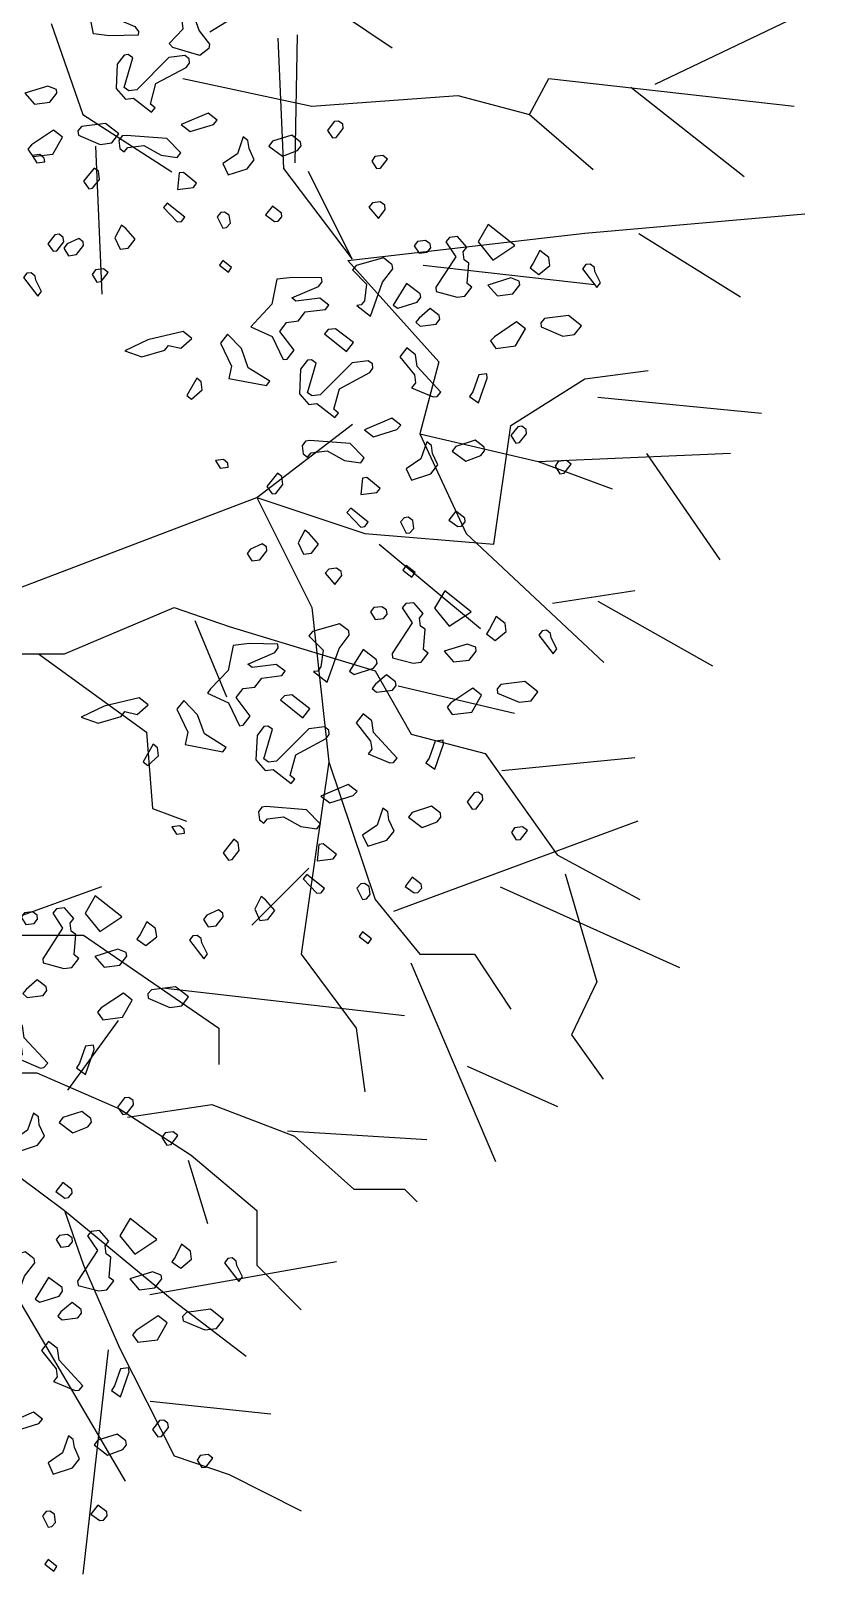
# Model space of a CAD drawing. Header units: millimetres. Extents: x 935 to 13922, y 3203 to 7816.
# Drawn here: x 5980.8 to 6042.1, y 4165.6 to 4284.7 of the extents above; entities that cross this region are included whole.
import ezdxf

# ---------------------------------------------------------------- set-up
doc = ezdxf.new("R2010")
doc.units = ezdxf.units.MM
doc.layers.add('ALBERI', color=104, linetype='Continuous')

msp = doc.modelspace()

# ---------------------------------------------------------------- linework, layer by layer
at = {"layer": 'ALBERI', "color": 104, "linetype": 'ByBlock'}
for p, q in [((5994.63, 4284.61), (6001.64, 4288.94)), ((6001.67, 4288.1), (6008.68, 4283.37)), ((6028.96, 4280.56), (6042.14, 4286.87)), ((5982.39, 4285.25), (5984.83, 4278.23)), ((5999.85, 4284.13), (6000.3, 4274.07)), ((6001.19, 4274.51), (6001.37, 4284.39)), ((5992.53, 4281), (6002.48, 4278.88)), ((6019.28, 4278.23), (6020.75, 4281)), ((6020.75, 4281), (6039.67, 4278.88)), ((6027.08, 4280.34), (6035.83, 4273.46)), ((6002.48, 4278.88), (6013.74, 4279.7)), ((6013.74, 4279.7), (6019.28, 4278.23)), ((5984.83, 4278.23), (5991.68, 4273.82)), ((6019.28, 4278.23), (6024.18, 4273.99)), ((5985.81, 4275.78), (5986.3, 4264.36)), ((6000.3, 4274.07), (6005.59, 4267.06)), ((6005.59, 4267.06), (6002.22, 4273.84)), ((6023.53, 4269.09), (6040.49, 4270.56)), ((6005.26, 4266.97), (6023.53, 4269.09)), ((6027.71, 4269.05), (6035.54, 4264.16)), ((6005.26, 4266.97), (6012.27, 4259.14)), ((6011.07, 4266.6), (6024.28, 4265.13)), ((6012.27, 4259.14), (6010.8, 4253.59)), ((6023.53, 4257.83), (6028.42, 4258.48)), ((6017.82, 4254.24), (6023.53, 4257.83)), ((6024.53, 4256.42), (6037.15, 4255.19)), ((5998.24, 4248.69), (6005.61, 4254.35)), ((6010.8, 4253.59), (6014.39, 4245.92)), ((6010.8, 4253.59), (6019.94, 4251.47)), ((6016.51, 4245.1), (6017.82, 4254.24)), ((6019.94, 4251.47), (6034.78, 4252.12)), ((6019.94, 4251.47), (6025.65, 4249.35)), ((6028.3, 4252.09), (6033.95, 4243.89)), ((5979.81, 4241.68), (5998.24, 4248.69)), ((5998.24, 4248.69), (6002.48, 4240.21)), ((5998.24, 4248.69), (6006.56, 4245.92)), ((6006.56, 4245.92), (6016.51, 4245.1)), ((6014.39, 4245.92), (6024.99, 4235.97)), ((6007.67, 4245.1), (6015.5, 4238.58)), ((6021.04, 4240.54), (6027.4, 4241.51)), ((6024.53, 4240.69), (6033.38, 4235.7)), ((5983.4, 4236.62), (5991.88, 4240.21)), ((5991.88, 4240.21), (5996.12, 4238.74)), ((6002.48, 4240.21), (6003.79, 4228.3)), ((5993.45, 4239.19), (5995.9, 4233.31)), ((5996.12, 4238.74), (6007.38, 4235.31)), ((5979.81, 4236.62), (5983.4, 4236.62)), ((5981.41, 4236.62), (5989.73, 4230.58)), ((6007.38, 4235.31), (6010.15, 4230.42)), ((6009.14, 4234.17), (6018.11, 4232.05)), ((5989.73, 4230.58), (5990.21, 4224.71)), ((6010.15, 4230.42), (6015.86, 4228.95)), ((6015.86, 4228.95), (6021.4, 4221.12)), ((6017.13, 4227.64), (6027.4, 4228.62)), ((6003.79, 4228.3), (6001.67, 4213.45)), ((6003.79, 4228.3), (6007.38, 4217.69)), ((5990.21, 4224.71), (5992.82, 4223.73)), ((6008.81, 4216.77), (6027.64, 4223.74)), ((6021.4, 4221.12), (6027.77, 4217.69)), ((6002.26, 4220.1), (5997.86, 4215.69)), ((6022.02, 4219.65), (6024.47, 4211.33)), ((5975.37, 4214.75), (5986.3, 4218.67)), ((6017, 4218.66), (6030.84, 4212.44)), ((6007.38, 4217.69), (6010.8, 4213.45)), ((5965.13, 4214.92), (5984.87, 4214.92)), ((5984.87, 4214.92), (5995.31, 4207.74)), ((6001.67, 4213.45), (6005.91, 4207.74)), ((6010.8, 4213.45), (6015.04, 4213.45)), ((6015.04, 4213.45), (6017.82, 4209.21)), ((6010.11, 4212.8), (6016.64, 4197.46)), ((5991.19, 4210.84), (6009.62, 4208.72)), ((6024.47, 4211.33), (6022.51, 4207.25)), ((5983.67, 4202.96), (5987.58, 4208.35)), ((5995.31, 4207.74), (5995.31, 4204.96)), ((6005.91, 4207.74), (6006.56, 4202.84)), ((6022.51, 4207.25), (6024.96, 4203.82)), ((6014.46, 4204.82), (6021.43, 4201.71)), ((5976.39, 4204.31), (5981.28, 4204.31)), ((5981.28, 4204.31), (5987.64, 4201.54)), ((5987.64, 4201.54), (5993.19, 4197.95)), ((5988.26, 4200.88), (5994.78, 4201.86)), ((5994.78, 4201.86), (6001.14, 4199.41)), ((5975.73, 4199.41), (5983.4, 4193.7)), ((6000.62, 4199.82), (6011.35, 4199.17)), ((6001.14, 4199.41), (6005.71, 4195.34)), ((5993.19, 4197.95), (5998.24, 4193.7)), ((5992.96, 4197.58), (5994.43, 4192.68)), ((6005.71, 4195.34), (6009.62, 4195.34)), ((6009.62, 4195.34), (6010.6, 4194.36)), ((5983.4, 4193.7), (5991.88, 4186.69)), ((5983.4, 4193.7), (5984.87, 4189.46)), ((5998.24, 4193.7), (5998.24, 4189.46)), ((5977.36, 4191.07), (5988.09, 4172.8)), ((5984.87, 4189.46), (5987.64, 4183.1)), ((5989.98, 4187.21), (6004.38, 4189.75)), ((5998.24, 4189.46), (6001.67, 4186.03)), ((5991.88, 4186.69), (5997.43, 4182.44)), ((5986.79, 4182.93), (5984.83, 4165.64)), ((5987.64, 4183.1), (5991.88, 4174.77)), ((5990.03, 4178.98), (5999.33, 4178)), ((5991.88, 4174.77), (5996.12, 4173.31)), ((5996.12, 4173.31), (6001.67, 4170.53))]:
    msp.add_line(p, q, dxfattribs=at)
at = {"layer": 'ALBERI', "color": 104}
for points in [[(5986.96, 4289.92), (5985.86, 4288.47), (5986.4, 4287.78), (5987.3, 4287.67), (5987.84, 4286.97), (5989.4, 4286.78), (5989.65, 4286.45), (5988.96, 4285.91), (5987.11, 4286.15), (5986.79, 4285.89), (5988.84, 4285.01), (5989.13, 4284.64), (5989.09, 4284.35), (5986.88, 4284.3), (5985.65, 4284.46), (5985.27, 4286.38), (5983.9, 4287.8), (5983.65, 4288.13), (5985.29, 4288.88), (5986.14, 4290.64), (5986.42, 4290.61), (5986.96, 4289.92)], [(5994.59, 4283.66), (5994.55, 4283.33), (5993.86, 4282.79), (5991.76, 4283.39), (5991.47, 4283.72), (5992.57, 4284.83), (5992.4, 4286.1), (5992.15, 4286.43), (5991.82, 4286.47), (5992.88, 4287.29), (5993.8, 4284.68), (5994.59, 4283.66)], [(5990.04, 4279.02), (5990.46, 4280.62), (5992.8, 4281.87), (5993.06, 4282.2), (5993.02, 4282.52), (5992.69, 4282.78), (5991.46, 4282.62), (5988.98, 4280.14), (5988.36, 4280.06), (5988, 4280.31), (5988.67, 4282.6), (5988.31, 4282.85), (5988.02, 4282.81), (5987.48, 4282.12), (5987.39, 4280.23), (5988.12, 4279.41), (5988.73, 4279.48), (5990.12, 4278.41), (5990.41, 4278.74), (5990.04, 4279.02)], [(5982.82, 4279.89), (5982.79, 4280.17), (5982.13, 4280.42), (5980.36, 4279.87), (5981.09, 4279.04), (5982.29, 4279.19), (5982.82, 4279.89)], [(5987.59, 4276.74), (5986.58, 4277.53), (5984.73, 4277.3), (5984.44, 4276.97), (5984.48, 4276.64), (5986.15, 4275.93), (5987.06, 4276.05), (5987.59, 4276.74)], [(5995.19, 4277.8), (5994.5, 4278.34), (5992.41, 4277.45), (5993.1, 4276.91), (5994.9, 4277.47), (5995.19, 4277.8)], [(6004.91, 4277.15), (6004.87, 4277.48), (6004.54, 4277.73), (6004.21, 4277.69), (6003.68, 4277), (6004.08, 4276.42), (6004.37, 4276.46), (6004.91, 4277.15)], [(5983.25, 4276.48), (5982.56, 4277.02), (5980.86, 4275.89), (5980.58, 4275.56), (5980.98, 4274.98), (5982.5, 4275.18), (5983.25, 4276.48)], [(5991.29, 4276.39), (5988.17, 4276.62), (5987.85, 4276.58), (5987.6, 4276.22), (5987.68, 4275.6), (5988, 4275.35), (5988.29, 4275.68), (5989.52, 4275.83), (5990.87, 4275.09), (5992.1, 4274.91), (5992.39, 4275.28), (5991.29, 4276.39)], [(5998.04, 4274.74), (5997.64, 4275.61), (5997.56, 4276.22), (5997.19, 4276.51), (5996.74, 4275.2), (5995.62, 4274.44), (5996.02, 4273.57), (5997.51, 4274.05), (5998.04, 4274.74)], [(6001.66, 4275.82), (6001.62, 4276.11), (6000.93, 4276.65), (5999.44, 4276.17), (5999.16, 4275.8), (6000.21, 4275.02), (6001.37, 4275.46), (6001.66, 4275.82)], [(5981.85, 4274.87), (5981.52, 4275.15), (5980.91, 4275.08), (5981.27, 4274.5), (5981.89, 4274.58), (5981.85, 4274.87)], [(6008.33, 4274.79), (6007.96, 4275.08), (6007.35, 4275), (6007.1, 4274.64), (6007.47, 4274.06), (6007.79, 4274.1), (6008.33, 4274.79)], [(5986.1, 4273.23), (5986.03, 4273.85), (5985.7, 4274.1), (5984.87, 4273.08), (5985.28, 4272.5), (5985.57, 4272.54), (5986.1, 4273.23)], [(5993.6, 4272.93), (5992.58, 4273.76), (5992.25, 4273.72), (5992.12, 4272.45), (5993.35, 4272.6), (5993.6, 4272.93)], [(5992.68, 4270.31), (5991.33, 4271.39), (5991.05, 4271.06), (5992.11, 4269.95), (5992.43, 4269.99), (5992.68, 4270.31)], [(6008.11, 4271.24), (6007.75, 4271.49), (6007.17, 4271.41), (6006.88, 4271.08), (6007.62, 4270.22), (6008.15, 4270.91), (6008.11, 4271.24)], [(5996.2, 4269.84), (5996.12, 4270.46), (5995.76, 4270.7), (5995.47, 4270.67), (5995.18, 4270.34), (5995.62, 4269.47), (5995.91, 4269.51), (5996.2, 4269.84)], [(6000.18, 4270.34), (6000.14, 4270.63), (5999.45, 4271.17), (5998.91, 4270.48), (5999.6, 4269.98), (5999.89, 4270.01), (6000.18, 4270.34)], [(6016.09, 4269.75), (6015.31, 4268.4), (6016.44, 4267), (6018.14, 4268.13), (6016.09, 4269.75)], [(5983.35, 4268.41), (5983.31, 4268.74), (5982.99, 4268.99), (5982.66, 4268.95), (5982.12, 4268.25), (5982.53, 4267.68), (5982.82, 4267.72), (5983.35, 4268.41)], [(6011.65, 4267.94), (6011.61, 4268.26), (6011.25, 4268.51), (6010.64, 4268.43), (6010.38, 4268.11), (6010.75, 4267.53), (6011.37, 4267.6), (6011.65, 4267.94)], [(6014.83, 4264.92), (6014.46, 4265.2), (6014.6, 4266.76), (6014.23, 4267.01), (6014.16, 4267.63), (6014.44, 4267.99), (6013.71, 4268.82), (6013.1, 4268.74), (6012.81, 4268.41), (6013.58, 4267.26), (6012.04, 4264.9), (6012.08, 4264.57), (6013.68, 4264.15), (6014.29, 4264.22), (6014.83, 4264.92)], [(6008.73, 4266.32), (6008.69, 4266.64), (6008, 4267.18), (6005.91, 4266.58), (6005.62, 4266.25), (6006.71, 4265.14), (6006.54, 4263.87), (6006.29, 4263.54), (6005.96, 4263.5), (6007.02, 4262.68), (6007.94, 4265.3), (6008.73, 4266.32)], [(6020.75, 4267.21), (6020.06, 4267.75), (6019.56, 4266.77), (6019.31, 4266.4), (6020, 4265.9), (6020.83, 4266.59), (6020.75, 4267.21)], [(6024.31, 4266.12), (6024.27, 4266.44), (6023.94, 4266.69), (6023.62, 4266.65), (6023.36, 4266.33), (6024.46, 4264.89), (6024.75, 4265.25), (6024.31, 4266.12)], [(5981.2, 4265.44), (5981.16, 4265.77), (5980.84, 4266.02), (5980.51, 4265.98), (5980.26, 4265.65), (5981.36, 4264.21), (5981.64, 4264.58), (5981.2, 4265.44)], [(5986.78, 4266.05), (5986.41, 4266.33), (5985.79, 4266.26), (5985.55, 4265.89), (5985.91, 4265.31), (5986.24, 4265.36), (5986.78, 4266.05)], [(6001.11, 4260.06), (6000.01, 4261.5), (6000.54, 4262.19), (6001.45, 4262.31), (6001.98, 4263), (6003.54, 4263.2), (6003.79, 4263.52), (6003.1, 4264.06), (6001.26, 4263.83), (6000.93, 4264.08), (6002.99, 4264.97), (6003.27, 4265.33), (6003.23, 4265.62), (6001.02, 4265.67), (5999.79, 4265.52), (5999.41, 4263.59), (5998.05, 4262.17), (5997.79, 4261.85), (5999.43, 4261.1), (6000.28, 4259.33), (6000.57, 4259.37), (6001.11, 4260.06)], [(6018.52, 4265.09), (6018.48, 4265.38), (6017.83, 4265.63), (6016.06, 4265.07), (6016.79, 4264.25), (6017.98, 4264.4), (6018.52, 4265.09)], [(6010.89, 4264.13), (6010.85, 4264.41), (6009.79, 4265.2), (6008.76, 4263.53), (6009.12, 4263.28), (6010.6, 4263.76), (6010.89, 4264.13)], [(6012.35, 4262.44), (6012.31, 4262.73), (6011.62, 4263.26), (6010.76, 4262.53), (6010.5, 4262.2), (6010.83, 4261.91), (6012.06, 4262.07), (6012.35, 4262.44)], [(6018.95, 4261.69), (6018.26, 4262.23), (6016.56, 4261.09), (6016.27, 4260.76), (6016.68, 4260.19), (6018.2, 4260.38), (6018.95, 4261.69)], [(6023.29, 4261.94), (6022.27, 4262.73), (6020.43, 4262.5), (6020.14, 4262.17), (6020.18, 4261.84), (6021.85, 4261.14), (6022.75, 4261.25), (6023.29, 4261.94)], [(5991.43, 4260.42), (5992.38, 4260.21), (5993.24, 4260.94), (5992.55, 4261.48), (5989.83, 4260.84), (5988.06, 4259.99), (5989.37, 4259.53), (5991.15, 4260.05), (5991.43, 4260.42)], [(5997.57, 4258.69), (5997.05, 4260.17), (5995.99, 4261.29), (5995.45, 4260.59), (5996.3, 4258.83), (5996.09, 4257.88), (5998.99, 4257.33), (5999.24, 4257.65), (5997.57, 4258.69)], [(6004.32, 4261.71), (6003.74, 4261.64), (6003.45, 4261.31), (6005.16, 4259.95), (6005.7, 4260.64), (6004.32, 4261.71)], [(6012.43, 4256.82), (6010.6, 4258.8), (6010.49, 4259.7), (6009.8, 4260.24), (6009.26, 4259.55), (6010.39, 4258.14), (6010.47, 4257.53), (6010.18, 4257.16), (6011.85, 4256.45), (6012.14, 4256.49), (6012.43, 4256.82)], [(6004.18, 4255.49), (6004.61, 4257.08), (6006.95, 4258.33), (6007.2, 4258.66), (6007.16, 4258.99), (6006.83, 4259.24), (6005.6, 4259.08), (6003.12, 4256.6), (6002.51, 4256.52), (6002.15, 4256.77), (6002.81, 4259.06), (6002.45, 4259.31), (6002.16, 4259.27), (6001.62, 4258.58), (6001.53, 4256.69), (6002.26, 4255.87), (6002.88, 4255.95), (6004.26, 4254.87), (6004.55, 4255.2), (6004.18, 4255.49)], [(5993.95, 4257.61), (5993.62, 4257.9), (5992.84, 4256.55), (5993.2, 4256.27), (5994.03, 4257), (5993.95, 4257.61)], [(6015.97, 4258.22), (6015.35, 4258.15), (6014.89, 4256.84), (6014.65, 4256.48), (6015.33, 4255.98), (6016.01, 4257.9), (6015.97, 4258.22)], [(6009.34, 4254.26), (6008.65, 4254.8), (6006.55, 4253.91), (6007.24, 4253.37), (6009.05, 4253.93), (6009.34, 4254.26)], [(6019.05, 4253.61), (6019.01, 4253.94), (6018.68, 4254.19), (6018.36, 4254.15), (6017.82, 4253.46), (6018.22, 4252.88), (6018.51, 4252.92), (6019.05, 4253.61)], [(6005.44, 4252.85), (6002.32, 4253.08), (6001.99, 4253.04), (6001.74, 4252.68), (6001.82, 4252.06), (6002.15, 4251.81), (6002.44, 4252.14), (6003.67, 4252.3), (6005.01, 4251.55), (6006.25, 4251.37), (6006.53, 4251.74), (6005.44, 4252.85)], [(6012.19, 4251.2), (6011.78, 4252.07), (6011.71, 4252.69), (6011.34, 4252.97), (6010.88, 4251.66), (6009.76, 4250.9), (6010.17, 4250.03), (6011.65, 4250.51), (6012.19, 4251.2)], [(6015.8, 4252.28), (6015.76, 4252.57), (6015.07, 4253.11), (6013.59, 4252.63), (6013.3, 4252.26), (6014.36, 4251.48), (6015.52, 4251.92), (6015.8, 4252.28)], [(5996, 4251.33), (5995.67, 4251.62), (5995.05, 4251.54), (5995.42, 4250.96), (5996.03, 4251.04), (5996, 4251.33)], [(6022.47, 4251.25), (6022.11, 4251.54), (6021.49, 4251.46), (6021.24, 4251.1), (6021.61, 4250.52), (6021.94, 4250.56), (6022.47, 4251.25)], [(6000.25, 4249.69), (6000.17, 4250.31), (5999.84, 4250.56), (5999.02, 4249.54), (5999.42, 4248.97), (5999.71, 4249), (6000.25, 4249.69)], [(6007.75, 4249.39), (6006.72, 4250.22), (6006.4, 4250.18), (6006.26, 4248.91), (6007.49, 4249.07), (6007.75, 4249.39)], [(6006.83, 4246.78), (6005.48, 4247.86), (6005.19, 4247.53), (6006.25, 4246.41), (6006.58, 4246.45), (6006.83, 4246.78)], [(6014.32, 4246.8), (6014.29, 4247.09), (6013.59, 4247.63), (6013.06, 4246.94), (6013.75, 4246.44), (6014.03, 4246.47), (6014.32, 4246.8)], [(6010.34, 4246.3), (6010.27, 4246.92), (6009.9, 4247.17), (6009.61, 4247.13), (6009.33, 4246.8), (6009.77, 4245.93), (6010.05, 4245.97), (6010.34, 4246.3)], [(6004.74, 4242.99), (6004.38, 4243.24), (6003.8, 4243.17), (6003.51, 4242.84), (6004.25, 4241.97), (6004.79, 4242.67), (6004.74, 4242.99)], [(6011.46, 4236.67), (6011.09, 4236.96), (6011.23, 4238.52), (6010.87, 4238.77), (6010.79, 4239.38), (6011.07, 4239.75), (6010.34, 4240.57), (6009.73, 4240.5), (6009.44, 4240.17), (6010.21, 4239.01), (6008.67, 4236.65), (6008.71, 4236.32), (6010.31, 4235.9), (6010.92, 4235.98), (6011.46, 4236.67)], [(6012.73, 4241.5), (6011.94, 4240.15), (6013.07, 4238.75), (6014.77, 4239.88), (6012.73, 4241.5)], [(6008.29, 4239.69), (6008.25, 4240.01), (6007.88, 4240.26), (6007.27, 4240.19), (6007.02, 4239.86), (6007.38, 4239.28), (6008, 4239.36), (6008.29, 4239.69)], [(6017.38, 4238.96), (6016.69, 4239.5), (6016.19, 4238.52), (6015.94, 4238.16), (6016.63, 4237.66), (6017.46, 4238.35), (6017.38, 4238.96)], [(6005.37, 4238.07), (6005.33, 4238.4), (6004.63, 4238.93), (6002.54, 4238.34), (6002.25, 4238.01), (6003.35, 4236.9), (6003.18, 4235.62), (6002.92, 4235.3), (6002.6, 4235.26), (6003.66, 4234.44), (6004.58, 4237.05), (6005.37, 4238.07)], [(6020.94, 4237.87), (6020.9, 4238.2), (6020.57, 4238.45), (6020.25, 4238.41), (6020, 4238.08), (6021.1, 4236.64), (6021.38, 4237.01), (6020.94, 4237.87)], [(5997.74, 4231.81), (5996.64, 4233.25), (5997.18, 4233.95), (5998.08, 4234.06), (5998.62, 4234.75), (6000.17, 4234.95), (6000.43, 4235.28), (5999.73, 4235.81), (5997.89, 4235.58), (5997.56, 4235.83), (5999.62, 4236.72), (5999.9, 4237.09), (5999.87, 4237.38), (5997.65, 4237.43), (5996.42, 4237.27), (5996.04, 4235.35), (5994.68, 4233.93), (5994.43, 4233.6), (5996.06, 4232.85), (5996.91, 4231.08), (5997.2, 4231.12), (5997.74, 4231.81)], [(6007.52, 4235.88), (6007.48, 4236.17), (6006.43, 4236.95), (6005.39, 4235.28), (6005.75, 4235.03), (6007.23, 4235.51), (6007.52, 4235.88)], [(6015.15, 4236.84), (6015.12, 4237.13), (6014.46, 4237.38), (6012.69, 4236.83), (6013.42, 4236), (6014.62, 4236.15), (6015.15, 4236.84)], [(6008.98, 4234.19), (6008.94, 4234.48), (6008.25, 4235.02), (6007.39, 4234.28), (6007.14, 4233.96), (6007.47, 4233.67), (6008.7, 4233.82), (6008.98, 4234.19)], [(6019.92, 4233.7), (6018.91, 4234.49), (6017.06, 4234.25), (6016.77, 4233.92), (6016.81, 4233.6), (6018.48, 4232.89), (6019.39, 4233), (6019.92, 4233.7)], [(6000.95, 4233.47), (6000.37, 4233.4), (6000.08, 4233.07), (6001.8, 4231.7), (6002.33, 4232.39), (6000.95, 4233.47)], [(6015.58, 4233.44), (6014.89, 4233.98), (6013.19, 4232.85), (6012.91, 4232.52), (6013.31, 4231.94), (6014.83, 4232.13), (6015.58, 4233.44)], [(5988.06, 4232.17), (5989.01, 4231.96), (5989.87, 4232.69), (5989.18, 4233.23), (5986.46, 4232.59), (5984.7, 4231.75), (5986.01, 4231.29), (5987.78, 4231.8), (5988.06, 4232.17)], [(5994.2, 4230.45), (5993.68, 4231.93), (5992.62, 4233.04), (5992.08, 4232.35), (5992.93, 4230.58), (5992.72, 4229.64), (5995.62, 4229.08), (5995.87, 4229.41), (5994.2, 4230.45)], [(6000.82, 4227.24), (6001.24, 4228.84), (6003.58, 4230.09), (6003.83, 4230.41), (6003.79, 4230.74), (6003.47, 4230.99), (6002.24, 4230.84), (5999.76, 4228.36), (5999.14, 4228.28), (5998.78, 4228.53), (5999.45, 4230.82), (5999.08, 4231.06), (5998.79, 4231.03), (5998.26, 4230.33), (5998.16, 4228.45), (5998.89, 4227.62), (5999.51, 4227.7), (6000.89, 4226.62), (6001.18, 4226.96), (6000.82, 4227.24)], [(6009.07, 4228.58), (6007.24, 4230.55), (6007.12, 4231.45), (6006.43, 4231.99), (6005.89, 4231.3), (6007.02, 4229.9), (6007.1, 4229.28), (6006.82, 4228.92), (6008.49, 4228.21), (6008.78, 4228.25), (6009.07, 4228.58)], [(6012.6, 4229.98), (6011.99, 4229.9), (6011.53, 4228.59), (6011.28, 4228.23), (6011.97, 4227.73), (6012.64, 4229.65), (6012.6, 4229.98)], [(5990.59, 4229.37), (5990.26, 4229.65), (5989.47, 4228.31), (5989.84, 4228.02), (5990.66, 4228.75), (5990.59, 4229.37)], [(6005.97, 4226.02), (6005.28, 4226.55), (6003.18, 4225.66), (6003.88, 4225.13), (6005.68, 4225.69), (6005.97, 4226.02)], [(6015.68, 4225.37), (6015.64, 4225.69), (6015.32, 4225.95), (6014.99, 4225.91), (6014.45, 4225.21), (6014.86, 4224.64), (6015.15, 4224.68), (6015.68, 4225.37)], [(6002.07, 4224.6), (5998.95, 4224.84), (5998.63, 4224.79), (5998.38, 4224.43), (5998.45, 4223.82), (5998.78, 4223.56), (5999.07, 4223.89), (6000.3, 4224.05), (6001.64, 4223.3), (6002.88, 4223.13), (6003.16, 4223.49), (6002.07, 4224.6)], [(6008.82, 4222.96), (6008.42, 4223.83), (6008.34, 4224.44), (6007.97, 4224.72), (6007.51, 4223.42), (6006.4, 4222.65), (6006.8, 4221.78), (6008.28, 4222.26), (6008.82, 4222.96)], [(6012.43, 4224.04), (6012.4, 4224.33), (6011.7, 4224.87), (6010.22, 4224.38), (6009.94, 4224.02), (6010.99, 4223.23), (6012.15, 4223.67), (6012.43, 4224.04)], [(5992.63, 4223.08), (5992.3, 4223.37), (5991.68, 4223.29), (5992.05, 4222.71), (5992.67, 4222.79), (5992.63, 4223.08)], [(6019.11, 4223.01), (6018.74, 4223.29), (6018.12, 4223.21), (6017.88, 4222.85), (6018.24, 4222.27), (6018.57, 4222.31), (6019.11, 4223.01)], [(5996.88, 4221.45), (5996.8, 4222.06), (5996.48, 4222.32), (5995.65, 4221.29), (5996.05, 4220.72), (5996.34, 4220.76), (5996.88, 4221.45)], [(6004.38, 4221.15), (6003.36, 4221.97), (6003.03, 4221.93), (6002.9, 4220.66), (6004.13, 4220.82), (6004.38, 4221.15)], [(6003.46, 4218.53), (6002.11, 4219.61), (6001.82, 4219.28), (6002.88, 4218.16), (6003.21, 4218.2), (6003.46, 4218.53)], [(6010.96, 4218.56), (6010.92, 4218.85), (6010.23, 4219.39), (6009.69, 4218.69), (6010.38, 4218.19), (6010.67, 4218.23), (6010.96, 4218.56)], [(5985.78, 4217.96), (5985, 4216.61), (5986.13, 4215.21), (5987.83, 4216.34), (5985.78, 4217.96)], [(6006.98, 4218.06), (6006.9, 4218.67), (6006.54, 4218.92), (6006.25, 4218.88), (6005.96, 4218.55), (6006.4, 4217.69), (6006.69, 4217.73), (6006.98, 4218.06)], [(5981.34, 4216.15), (5981.3, 4216.48), (5980.94, 4216.72), (5980.33, 4216.65), (5980.07, 4216.32), (5980.44, 4215.74), (5981.06, 4215.82), (5981.34, 4216.15)], [(5984.52, 4213.13), (5984.15, 4213.42), (5984.29, 4214.98), (5983.92, 4215.23), (5983.85, 4215.84), (5984.13, 4216.21), (5983.4, 4217.04), (5982.79, 4216.96), (5982.5, 4216.63), (5983.27, 4215.47), (5981.73, 4213.11), (5981.77, 4212.79), (5983.37, 4212.36), (5983.98, 4212.44), (5984.52, 4213.13)], [(5990.44, 4215.43), (5989.75, 4215.96), (5989.25, 4214.98), (5989, 4214.62), (5989.69, 4214.12), (5990.52, 4214.81), (5990.44, 4215.43)], [(5994, 4214.33), (5993.96, 4214.66), (5993.63, 4214.91), (5993.31, 4214.87), (5993.05, 4214.54), (5994.16, 4213.1), (5994.44, 4213.47), (5994, 4214.33)], [(5988.21, 4213.31), (5988.17, 4213.6), (5987.52, 4213.84), (5985.75, 4213.29), (5986.48, 4212.46), (5987.67, 4212.61), (5988.21, 4213.31)], [(5982.04, 4210.65), (5982, 4210.94), (5981.31, 4211.48), (5980.45, 4210.74), (5980.19, 4210.42), (5980.53, 4210.13), (5981.76, 4210.28), (5982.04, 4210.65)], [(5992.98, 4210.16), (5991.96, 4210.95), (5990.12, 4210.72), (5989.83, 4210.39), (5989.87, 4210.06), (5991.54, 4209.35), (5992.45, 4209.47), (5992.98, 4210.16)], [(5988.64, 4209.9), (5987.95, 4210.44), (5986.25, 4209.31), (5985.96, 4208.98), (5986.37, 4208.4), (5987.89, 4208.6), (5988.64, 4209.9)], [(5982.12, 4205.04), (5980.29, 4207.01), (5980.18, 4207.92), (5979.49, 4208.45), (5978.95, 4207.76), (5980.08, 4206.36), (5980.16, 4205.75), (5979.88, 4205.38), (5981.55, 4204.67), (5981.83, 4204.71), (5982.12, 4205.04)], [(5985.66, 4206.44), (5985.04, 4206.36), (5984.58, 4205.05), (5984.34, 4204.69), (5985.02, 4204.19), (5985.7, 4206.11), (5985.66, 4206.44)], [(5988.74, 4201.83), (5988.7, 4202.16), (5988.37, 4202.41), (5988.05, 4202.37), (5987.51, 4201.67), (5987.91, 4201.1), (5988.2, 4201.14), (5988.74, 4201.83)], [(5981.88, 4199.42), (5981.47, 4200.29), (5981.4, 4200.9), (5981.03, 4201.19), (5980.57, 4199.88), (5979.45, 4199.11), (5979.86, 4198.24), (5981.34, 4198.73), (5981.88, 4199.42)], [(5985.49, 4200.5), (5985.45, 4200.79), (5984.76, 4201.33), (5983.28, 4200.85), (5982.99, 4200.48), (5984.05, 4199.69), (5985.21, 4200.13), (5985.49, 4200.5)], [(5992.16, 4199.47), (5991.8, 4199.75), (5991.18, 4199.68), (5990.93, 4199.31), (5991.3, 4198.73), (5991.63, 4198.78), (5992.16, 4199.47)], [(5984.01, 4195.02), (5983.98, 4195.31), (5983.29, 4195.85), (5982.75, 4195.15), (5983.44, 4194.65), (5983.73, 4194.69), (5984.01, 4195.02)], [(5988.48, 4193.08), (5987.69, 4191.73), (5988.83, 4190.33), (5990.52, 4191.46), (5988.48, 4193.08)], [(5984.04, 4191.27), (5984, 4191.59), (5983.64, 4191.84), (5983.02, 4191.76), (5982.77, 4191.44), (5983.14, 4190.86), (5983.75, 4190.94), (5984.04, 4191.27)], [(5987.21, 4188.25), (5986.85, 4188.53), (5986.98, 4190.1), (5986.62, 4190.34), (5986.54, 4190.96), (5986.83, 4191.33), (5986.1, 4192.15), (5985.48, 4192.07), (5985.19, 4191.74), (5985.96, 4190.59), (5984.42, 4188.23), (5984.46, 4187.9), (5986.06, 4187.48), (5986.68, 4187.56), (5987.21, 4188.25)], [(5981.12, 4189.65), (5981.08, 4189.97), (5980.39, 4190.51), (5978.29, 4189.92), (5978, 4189.59), (5979.1, 4188.47), (5978.93, 4187.2), (5978.68, 4186.88), (5978.35, 4186.84), (5979.41, 4186.01), (5980.33, 4188.63), (5981.12, 4189.65)], [(5993.14, 4190.54), (5992.44, 4191.08), (5991.94, 4190.1), (5991.7, 4189.73), (5992.38, 4189.23), (5993.21, 4189.93), (5993.14, 4190.54)], [(5996.69, 4189.45), (5996.65, 4189.77), (5996.33, 4190.03), (5996, 4189.98), (5995.75, 4189.66), (5996.85, 4188.22), (5997.13, 4188.58), (5996.69, 4189.45)], [(5983.27, 4187.46), (5983.23, 4187.75), (5982.18, 4188.53), (5981.14, 4186.86), (5981.5, 4186.61), (5982.99, 4187.09), (5983.27, 4187.46)], [(5990.91, 4188.42), (5990.87, 4188.71), (5990.21, 4188.96), (5988.44, 4188.41), (5989.17, 4187.58), (5990.37, 4187.73), (5990.91, 4188.42)], [(5984.73, 4185.77), (5984.7, 4186.06), (5984, 4186.59), (5983.14, 4185.86), (5982.89, 4185.53), (5983.22, 4185.25), (5984.45, 4185.4), (5984.73, 4185.77)], [(5995.68, 4185.28), (5994.66, 4186.07), (5992.81, 4185.83), (5992.52, 4185.5), (5992.57, 4185.18), (5994.24, 4184.47), (5995.14, 4184.58), (5995.68, 4185.28)], [(5991.33, 4185.02), (5990.64, 4185.56), (5988.95, 4184.43), (5988.66, 4184.09), (5989.06, 4183.52), (5990.58, 4183.71), (5991.33, 4185.02)], [(5984.82, 4180.15), (5982.99, 4182.13), (5982.87, 4183.03), (5982.18, 4183.57), (5981.64, 4182.88), (5982.78, 4181.48), (5982.85, 4180.86), (5982.57, 4180.49), (5984.24, 4179.79), (5984.53, 4179.82), (5984.82, 4180.15)], [(5988.35, 4181.56), (5987.74, 4181.48), (5987.28, 4180.17), (5987.03, 4179.81), (5987.72, 4179.31), (5988.4, 4181.23), (5988.35, 4181.56)], [(5981.72, 4177.59), (5981.03, 4178.13), (5978.94, 4177.24), (5979.63, 4176.7), (5981.43, 4177.26), (5981.72, 4177.59)], [(5991.44, 4176.95), (5991.39, 4177.27), (5991.07, 4177.52), (5990.74, 4177.48), (5990.21, 4176.79), (5990.61, 4176.22), (5990.9, 4176.25), (5991.44, 4176.95)], [(5984.57, 4174.54), (5984.17, 4175.4), (5984.09, 4176.02), (5983.72, 4176.3), (5983.26, 4175), (5982.15, 4174.23), (5982.55, 4173.36), (5984.03, 4173.84), (5984.57, 4174.54)], [(5988.19, 4175.62), (5988.15, 4175.91), (5987.46, 4176.44), (5985.97, 4175.96), (5985.69, 4175.6), (5986.74, 4174.81), (5987.9, 4175.25), (5988.19, 4175.62)], [(5994.86, 4174.59), (5994.49, 4174.87), (5993.88, 4174.79), (5993.63, 4174.43), (5994, 4173.85), (5994.32, 4173.89), (5994.86, 4174.59)], [(5982.73, 4169.63), (5982.65, 4170.25), (5982.29, 4170.5), (5982, 4170.46), (5981.71, 4170.13), (5982.15, 4169.27), (5982.44, 4169.3), (5982.73, 4169.63)], [(5986.71, 4170.14), (5986.67, 4170.43), (5985.98, 4170.96), (5985.44, 4170.27), (5986.13, 4169.77), (5986.42, 4169.81), (5986.71, 4170.14)]]:
    msp.add_lwpolyline(points, dxfattribs=at)
at = {"layer": 'ALBERI', "color": 251}
for points in [[(5988.85, 4268.62), (5988.13, 4269.44), (5987.8, 4269.7), (5987.3, 4268.72), (5987.7, 4267.85), (5988.32, 4267.93), (5988.85, 4268.62)], [(5984.87, 4268.12), (5984.84, 4268.4), (5984.51, 4268.66), (5983.61, 4268.25), (5983.35, 4267.92), (5983.72, 4267.34), (5984.34, 4267.42), (5984.87, 4268.12)], [(5995.61, 4266.97), (5995.36, 4266.61), (5996.05, 4266.07), (5996.3, 4266.43), (5995.61, 4266.97)], [(6003, 4245.08), (6002.27, 4245.91), (6001.94, 4246.16), (6001.44, 4245.18), (6001.85, 4244.31), (6002.46, 4244.39), (6003, 4245.08)], [(5999.02, 4244.58), (5998.98, 4244.87), (5998.66, 4245.12), (5997.75, 4244.71), (5997.5, 4244.38), (5997.87, 4243.81), (5998.48, 4243.88), (5999.02, 4244.58)], [(6009.75, 4243.43), (6009.5, 4243.07), (6010.19, 4242.53), (6010.44, 4242.9), (6009.75, 4243.43)], [(5999.63, 4216.83), (5998.9, 4217.66), (5998.58, 4217.91), (5998.08, 4216.93), (5998.48, 4216.06), (5999.09, 4216.14), (5999.63, 4216.83)], [(5995.65, 4216.33), (5995.61, 4216.62), (5995.29, 4216.87), (5994.38, 4216.46), (5994.13, 4216.14), (5994.5, 4215.56), (5995.11, 4215.64), (5995.65, 4216.33)], [(6006.38, 4215.19), (6006.13, 4214.82), (6006.83, 4214.29), (6007.08, 4214.65), (6006.38, 4215.19)], [(5982.14, 4166.77), (5981.89, 4166.4), (5982.58, 4165.87), (5982.83, 4166.23), (5982.14, 4166.77)]]:
    msp.add_lwpolyline(points, dxfattribs=at)

doc.saveas('drawing.dxf')
